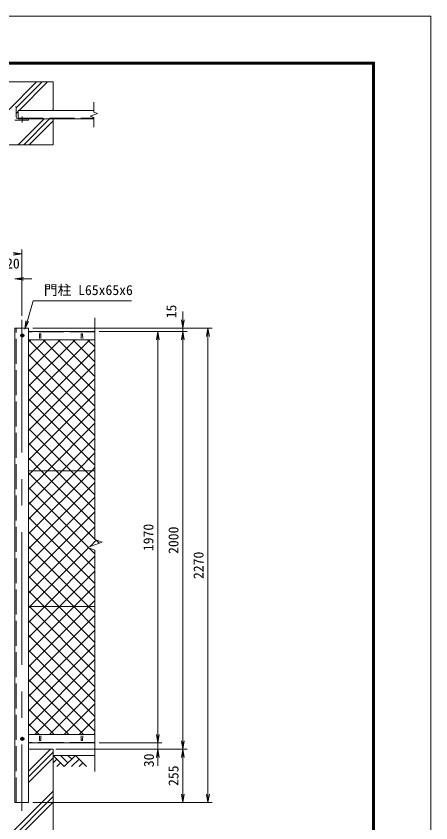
# Model space of a CAD drawing. Units: millimetres, scale not verified. Extents: x -4200 to 4200, y -2970 to 2970.
# Drawn here: x 2215 to 4200, y -891 to 2970 of the extents above; entities that cross this region are included whole.
import ezdxf
from ezdxf.enums import TextEntityAlignment as Align

# ---------------------------------------------------------------- set-up
doc = ezdxf.new("R2010")
doc.units = ezdxf.units.MM
doc.header["$LTSCALE"] = 20
doc.linetypes.add('DASHED', pattern=[7.5, 6, -1.5])
doc.linetypes.add('USER1', pattern=[50.8, 31.75, -6.35, 6.35, -6.35])
for name, color, linetype, lineweight in [('0-1_D-STR3', 3, 'Continuous', 13), ('0-2_D-BMK', 2, 'USER1', 13), ('0-3_D-STR1', 1, 'Continuous', 18), ('0-4_D-STR4', 7, 'Continuous', 9), ('0-5_D-BGD', 7, 'Continuous', 9), ('0-6_D-STR-DIM', 7, 'Continuous', 9), ('0-7_0', 7, 'Continuous', 9), ('0-8_D-DCR-HCH', 7, 'Continuous', 9), ('0-9_D-STR-TXT', 7, 'Continuous', 9), ('0-A_D-STR2', 7, 'Continuous', 9), ('0-B_D-TTL', 7, 'Continuous', 9)]:
    doc.layers.add(name, color=color, linetype=linetype, lineweight=lineweight)
doc.styles.add('ＭＳ ゴシック', font='')
doc.styles.get('ＭＳ ゴシック').set_extended_font_data('MS Gothic')

# ---------------------------------------------------------------- blocks, each defined once
blk = doc.blocks.new('_Open')
at = {"layer": '0-7_0'}
blk.add_line((-20, 3.33), (0, 0), dxfattribs=at)
blk.add_lwpolyline([(-20, -3.33), (0, 0), (-20, 0)], dxfattribs=at)

msp = doc.modelspace()

# ---------------------------------------------------------------- linework, layer by layer
at = {"layer": '0-1_D-STR3'}
for p, q in [((2244.49, 1448.87), (2237.99, 1445.12)), ((2237.99, 1445.12), (2237.99, 1437.61)), ((2237.99, 1437.61), (2244.49, 1433.86)), ((2250.99, 1445.12), (2244.49, 1448.87)), ((2244.49, 1433.86), (2250.99, 1437.61)), ((2250.99, 1437.61), (2250.99, 1445.12)), ((2591.99, 794.62), (2274.49, 794.62)), ((2591.99, 144.62), (2274.49, 144.62)), ((2244.49, -481.13), (2237.99, -484.88)), ((2237.99, -484.88), (2237.99, -492.39)), ((2237.99, -492.39), (2244.49, -496.14)), ((2250.99, -484.88), (2244.49, -481.13)), ((2244.49, -496.14), (2250.99, -492.39)), ((2250.99, -492.39), (2250.99, -484.88))]:
    msp.add_line(p, q, dxfattribs=at)
for centre in [(2244.49, 1441.37), (2244.49, -488.63)]:
    msp.add_circle(centre, 6.25, dxfattribs=at)
at = {"layer": '0-2_D-BMK'}
for p, q in [((2244.49, 2489.85), (2244.49, 2460.85)), ((2241.99, 1516.37), (2241.99, -833.63)), ((2254.49, 1441.37), (2234.49, 1441.37)), ((2244.49, 1451.37), (2244.49, 1431.37)), ((2254.49, -488.63), (2234.49, -488.63)), ((2244.49, -478.63), (2244.49, -498.63))]:
    msp.add_line(p, q, dxfattribs=at)
at = {"layer": '0-3_D-STR1'}
for p, q in [((2215.49, 2533.35), (2215.49, 2486.85)), ((2224.49, 2518.35), (2586.49, 2518.35)), ((2274.49, 2472.35), (2209.49, 2472.35)), ((2223.99, 2478.35), (2270.49, 2478.35)), ((2274.49, 2474.35), (2274.49, 2472.35)), ((2591.99, 1461.37), (2274.49, 1461.37)), ((2326.99, 1448.24), (2326.24, 1426.74)), ((2332.99, 1448.24), (2333.74, 1426.74)), ((2526.99, 1448.24), (2526.24, 1426.74)), ((2532.99, 1448.24), (2533.74, 1426.74)), ((2274.49, 1421.37), (2591.99, 1421.37)), ((2274.49, -468.63), (2591.99, -468.63)), ((2326.99, -495.5), (2326.24, -474)), ((2332.99, -495.5), (2333.74, -474)), ((2526.99, -495.5), (2526.24, -474)), ((2532.99, -495.5), (2533.74, -474)), ((2591.99, -508.63), (2274.49, -508.63))]:
    msp.add_line(p, q, dxfattribs=at)
at = {"layer": '0-3_D-STR1', "linetype": 'DASHED'}
for p, q in [((2224.49, 2481.35), (2586.49, 2481.35)), ((2215.49, -793.63), (2215.49, 1476.37)), ((2591.99, 1458.37), (2274.49, 1458.37)), ((2591.99, -505.63), (2274.49, -505.63))]:
    msp.add_line(p, q, dxfattribs=at)
at = {"layer": '0-3_D-STR1'}
msp.add_lwpolyline([(2224.49, 2518.35), (2224.49, 2478.35), (2586.49, 2478.35)], dxfattribs=at)
msp.add_lwpolyline([(2274.49, -793.63), (2209.49, -793.63), (2209.49, 1476.37), (2274.49, 1476.37)], close=True, dxfattribs=at)
for centre, radius, start, end in [((2211.49, 2533.35), 4, 360, 90), ((2223.99, 2486.85), 8.5, 180, 270), ((2270.49, 2474.35), 4, 360, 90), ((2329.99, 1446.99), 3.25, 22.61986, 157.38014), ((2529.99, 1446.99), 3.25, 22.61986, 157.38014), ((2329.99, -494.25), 3.25, 202.61986, 337.38014), ((2529.99, -494.25), 3.25, 202.61986, 337.38014)]:
    msp.add_arc(centre, radius, start, end, dxfattribs=at)
at = {"layer": '0-4_D-STR4'}
for p, q in [((2274.49, -538.63), (2391.99, -538.63)), ((2391.99, -538.63), (2391.99, -1138.63))]:
    msp.add_line(p, q, dxfattribs=at)
for points in [[(2391.99, 2518.35), (2391.99, 2654.85), (2091.99, 2654.85), (2091.99, 2518.85)], [(2091.99, 2473.85), (2091.99, 2354.85), (2391.99, 2354.85), (2391.99, 2478.35)]]:
    msp.add_lwpolyline(points, dxfattribs=at)
at = {"layer": '0-5_D-BGD'}
msp.add_line((2391.99, -568.63), (2591.99, -568.63), dxfattribs=at)
at = {"layer": '0-6_D-STR-DIM'}
for p, q in [((2586.49, 2558.35), (2586.49, 2511.18)), ((2604.11, 2504.77), (2586.49, 2511.18)), ((2568.87, 2491.94), (2604.11, 2504.77)), ((2586.49, 2485.53), (2568.87, 2491.94)), ((2586.49, 2485.53), (2586.49, 2438.35)), ((2241.99, 1536.37), (2241.99, 1852.86)), ((2249.49, 1712.86), (2289.49, 1712.86)), ((3013.04, 1516.37), (3013.04, 1556.37)), ((2591.99, 1525.82), (2591.99, 465.59)), ((2294.49, 1476.37), (3033.04, 1476.37)), ((2294.49, 1476.37), (3153.04, 1476.37)), ((3013.04, 1461.37), (3013.04, 1476.37)), ((2611.99, 1461.37), (2913.04, 1461.37)), ((2611.99, 1461.37), (3033.04, 1461.37)), ((2611.99, 1461.37), (3033.04, 1461.37)), ((3133.04, -753.63), (3133.04, 1436.37)), ((2893.04, 1421.37), (2893.04, -468.63)), ((3013.04, 1421.37), (3013.04, -498.63)), ((3013.04, 1421.37), (3013.04, 1381.37)), ((2627.23, 452.77), (2591.99, 465.59)), ((2556.75, 427.12), (2627.23, 452.77)), ((2591.99, 414.29), (2556.75, 427.12)), ((2591.99, 414.29), (2591.99, -645.94)), ((2893.04, -468.63), (2893.04, -428.63)), ((2404.49, -538.63), (3033.04, -538.63)), ((2404.49, -538.63), (2913.04, -538.63)), ((2404.49, -538.63), (3033.04, -538.63)), ((2611.99, -508.63), (2913.04, -508.63)), ((2611.99, -508.63), (2913.04, -508.63)), ((2893.04, -508.63), (2893.04, -538.63)), ((2893.04, -578.63), (2893.04, -618.63)), ((3013.04, -578.63), (3013.04, -753.63)), ((2294.49, -793.63), (3033.04, -793.63)), ((2294.49, -793.63), (3153.04, -793.63))]:
    msp.add_line(p, q, dxfattribs=at)
at = {"layer": '0-8_D-DCR-HCH'}
for p, q in [((2176.78, 2518.85), (2312.78, 2654.85)), ((2215.49, 2531.05), (2339.29, 2654.85)), ((2229.31, 2518.35), (2365.81, 2654.85)), ((2215.49, 2504.54), (2224.49, 2513.54)), ((2388.41, 2518.35), (2391.99, 2521.94)), ((2224.91, 2354.85), (2348.41, 2478.35)), ((2251.43, 2354.85), (2374.93, 2478.35)), ((2277.94, 2354.85), (2391.99, 2468.9)), ((2274.49, -644.2), (2380.06, -538.63)), ((2274.49, -670.72), (2391.99, -553.22)), ((2445.2, -621.84), (2391.99, -568.63)), ((2462.94, -604.11), (2427.47, -568.63)), ((2498.42, -568.63), (2445.2, -621.84)), ((2480.77, -586.46), (2462.94, -568.63)), ((2498.42, -568.63), (2551.63, -621.84)), ((2274.49, -697.23), (2391.99, -579.73)), ((2409.73, -586.37), (2391.99, -604.03)), ((2427.47, -604.11), (2409.65, -621.84)), ((2516.15, -586.37), (2480.52, -621.84)), ((2533.89, -604.11), (2516.07, -621.84)), ((2091.99, -1038.83), (2391.99, -738.83)), ((2091.99, -1065.35), (2391.99, -765.35)), ((2091.99, -1091.87), (2391.99, -791.87))]:
    msp.add_line(p, q, dxfattribs=at)
at = {"layer": '0-9_D-STR-TXT'}
msp.add_lwpolyline([(2766.63, 1608.02), (2295.66, 1608.02), (2257.57, 1473.75)], dxfattribs=at)
at = {"layer": '0-A_D-STR2'}
for p, q in [((2274.49, 1411.07), (2284.79, 1421.37)), ((2274.49, 1340.36), (2355.5, 1421.37)), ((2274.49, 1269.65), (2426.21, 1421.37)), ((2274.49, 1198.94), (2496.92, 1421.37)), ((2274.49, 1128.23), (2567.63, 1421.37)), ((2591.99, 1103.74), (2274.49, 1421.24)), ((2591.99, 1174.45), (2345.08, 1421.37)), ((2591.99, 1245.16), (2415.79, 1421.37)), ((2591.99, 1315.87), (2486.5, 1421.37)), ((2591.99, 1386.58), (2557.21, 1421.37)), ((2274.49, 1057.52), (2591.99, 1375.02)), ((2591.99, 1033.03), (2274.49, 1350.53)), ((2274.49, 986.81), (2591.99, 1304.31)), ((2591.99, 962.32), (2274.49, 1279.82)), ((2274.49, 916.1), (2591.99, 1233.6)), ((2591.99, 891.61), (2274.49, 1209.11)), ((2274.49, 845.39), (2591.99, 1162.89)), ((2591.99, 820.9), (2274.49, 1138.4)), ((2294.43, 794.62), (2591.99, 1092.18)), ((2547.56, 794.62), (2274.49, 1067.69)), ((2365.14, 794.62), (2591.99, 1021.47)), ((2476.85, 794.62), (2274.49, 996.98)), ((2435.85, 794.62), (2591.99, 950.76)), ((2406.14, 794.62), (2274.49, 926.27)), ((2335.43, 794.62), (2274.49, 855.56)), ((2506.56, 794.62), (2591.99, 880.05)), ((2274.49, 774.68), (2294.43, 794.62)), ((2274.49, 703.97), (2365.14, 794.62)), ((2274.49, 633.26), (2435.85, 794.62)), ((2274.49, 562.55), (2506.56, 794.62)), ((2274.49, 491.83), (2577.27, 794.62)), ((2591.99, 467.34), (2274.49, 784.84)), ((2591.99, 538.06), (2335.43, 794.62)), ((2591.99, 608.77), (2406.14, 794.62)), ((2591.99, 679.48), (2476.85, 794.62)), ((2591.99, 750.19), (2547.56, 794.62)), ((2577.27, 794.62), (2591.99, 809.33)), ((2274.49, 421.12), (2591.99, 738.62)), ((2560.24, 428.38), (2274.49, 714.13)), ((2274.49, 350.41), (2591.99, 667.91)), ((2591.99, 325.92), (2274.49, 643.42)), ((2274.49, 279.7), (2591.99, 597.2)), ((2591.99, 255.21), (2274.49, 572.71)), ((2274.49, 208.99), (2591.99, 526.49)), ((2591.99, 184.5), (2274.49, 502)), ((2612.08, 447.25), (2594.74, 464.59)), ((2561.17, 144.62), (2274.49, 431.29)), ((2567.09, 430.88), (2599.19, 462.98)), ((2591.99, 396.63), (2564.23, 424.39)), ((2490.45, 144.62), (2274.49, 360.58)), ((2351.54, 144.62), (2591.99, 385.07)), ((2422.25, 144.62), (2591.99, 314.36)), ((2419.74, 144.62), (2274.49, 289.87)), ((2492.96, 144.62), (2591.99, 243.65)), ((2349.03, 144.62), (2274.49, 219.16)), ((2563.67, 144.62), (2591.99, 172.94)), ((2278.32, 144.62), (2274.49, 148.45)), ((2274.49, 67.57), (2351.54, 144.62)), ((2274.49, -3.14), (2422.25, 144.62)), ((2274.49, -73.85), (2492.96, 144.62)), ((2274.49, -144.56), (2563.67, 144.62)), ((2591.99, -169.05), (2278.32, 144.62)), ((2591.99, -98.34), (2349.03, 144.62)), ((2591.99, -27.63), (2419.74, 144.62)), ((2591.99, 43.08), (2490.45, 144.62)), ((2591.99, 113.79), (2561.17, 144.62)), ((2274.49, -215.27), (2591.99, 102.23)), ((2591.99, -239.76), (2274.49, 77.74)), ((2274.49, -285.98), (2591.99, 31.52)), ((2591.99, -310.47), (2274.49, 7.03)), ((2274.49, -356.69), (2591.99, -39.19)), ((2591.99, -381.18), (2274.49, -63.68)), ((2274.49, -427.4), (2591.99, -109.9)), ((2591.99, -451.89), (2274.49, -134.39)), ((2303.97, -468.63), (2591.99, -180.61)), ((2538.02, -468.63), (2274.49, -205.1)), ((2374.68, -468.63), (2591.99, -251.33)), ((2467.31, -468.63), (2274.49, -275.82)), ((2396.6, -468.63), (2274.49, -346.53)), ((2445.39, -468.63), (2591.99, -322.04)), ((2325.89, -468.63), (2274.49, -417.24)), ((2516.11, -468.63), (2591.99, -392.75)), ((2586.82, -468.63), (2591.99, -463.46))]:
    msp.add_line(p, q, dxfattribs=at)
msp.add_lwpolyline([(2274.49, 138.28), (2280.83, 144.62), (2561.57, 425.36)], dxfattribs=at)
at = {"layer": '0-B_D-TTL', "color": 2, "lineweight": 18}
msp.add_lwpolyline([(-4200, 2970), (4200, 2970), (4200, -2970), (-4200, -2970)], close=True, dxfattribs=at)
at = {"layer": '0-B_D-TTL'}
for points in [[(-3930, 2750), (3930, 2750), (3930, -2750), (-3930, -2750)], [(-3927.5, 2747.5), (3927.5, 2747.5), (3927.5, -2747.5), (-3927.5, -2747.5)], [(-3925, 2745), (3925, 2745), (3925, -2745), (-3925, -2745)], [(-3922.5, 2742.5), (3922.5, 2742.5), (3922.5, -2742.5), (-3922.5, -2742.5)], [(-3920, 2740), (3920, 2740), (3920, -2740), (-3920, -2740)]]:
    msp.add_lwpolyline(points, close=True, dxfattribs=at)

# ---------------------------------------------------------------- block references
at = {"layer": '0-6_D-STR-DIM', "xscale": 2, "yscale": 2}
msp.add_blockref('_Open', (2241.99, 1832.86), dxfattribs=at)
for p, rotation in [((2209.49, 1712.86), 180), ((3013.04, 1476.37), 270), ((3133.04, 1476.37), 90), ((2893.04, 1461.37), 90), ((3013.04, 1461.37), 90), ((3013.04, 1461.37), 90), ((2893.04, -508.63), 270), ((2893.04, -508.63), 270), ((3013.04, -538.63), 270), ((2893.04, -538.63), 90), ((3013.04, -538.63), 90), ((3013.04, -793.63), 270), ((3133.04, -793.63), 270)]:
    msp.add_blockref('_Open', p, dxfattribs=dict(at, rotation=rotation))
at = {"layer": '0-9_D-STR-TXT', "xscale": 2, "yscale": 2, "rotation": 254.16392}
msp.add_blockref('_Open', (2257.03, 1471.82), dxfattribs=at)

# ---------------------------------------------------------------- texts
at = {"layer": '0-6_D-STR-DIM', "style": 'ＭＳ ゴシック'}
msp.add_text('20', height=48.09, dxfattribs=at).set_placement((2166.74, 1747.61), align=Align.BOTTOM_LEFT)
for s, p in [('15', (2996.1, 1523.67)), ('1970', (2886.29, 409.47)), ('2000', (3006.29, 396.12)), ('2270', (3126.29, 276.12)), ('30', (2888.69, -624.53)), ('255', (3006.29, -714.48))]:
    msp.add_text(s, height=48.09, rotation=90, dxfattribs=at).set_placement(p, align=Align.BOTTOM_LEFT)
at = {"layer": '0-9_D-STR-TXT', "style": 'ＭＳ ゴシック'}
msp.add_text('門柱 L65x65x6', height=48.09, dxfattribs=at).set_placement((2347.85, 1620.6), align=Align.BOTTOM_LEFT)

doc.saveas('drawing.dxf')
